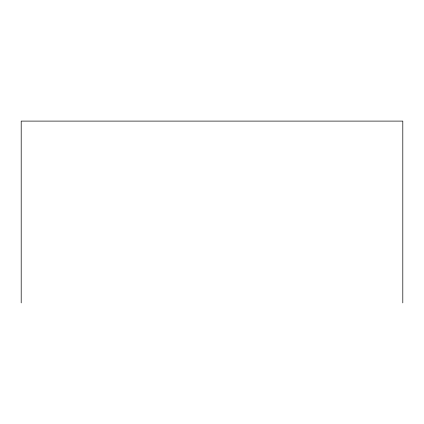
<?xml version="1.0" encoding="UTF-8"?>
<svg xmlns="http://www.w3.org/2000/svg" width="424" height="424" viewBox="0 0 424 424"><rect width="100%" height="100%" fill="white"/><g stroke="black" fill="none" stroke-linecap="round" stroke-linejoin="round"><path stroke-width="0.64" d="M402.8 302.9L402.8 121.1L21.2 121.1L21.2 302.9"/></g></svg>
